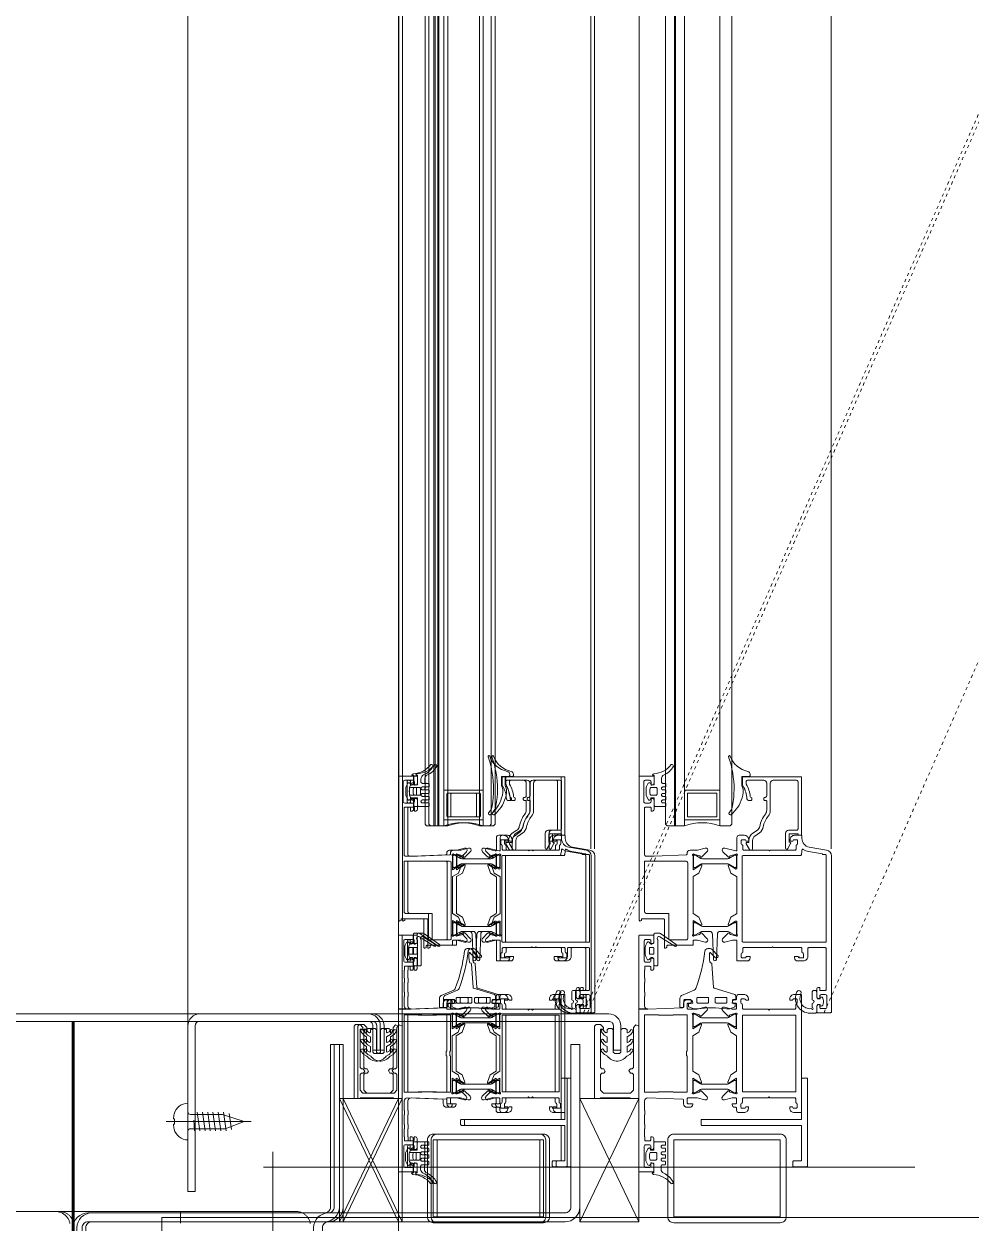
# Model space of a CAD drawing. Extents: x -1133 to 23780, y -1311 to 8245.
# Drawn here: x 1149.84 to 1181.85, y 824.81 to 865.36 of the extents above; entities that cross this region are included whole.
import ezdxf

# ---------------------------------------------------------------- set-up
doc = ezdxf.new("R2010")
doc.units = 0
doc.header["$MEASUREMENT"] = 0
doc.linetypes.add('DOT2', pattern=[0.125, 0, -0.125])
doc.layers.get('0').update_dxf_attribs({"color": 9, "lineweight": 9})
for name, color, linetype, lineweight in [('06D', 9, 'Continuous', 9), ('10', 9, 'Continuous', 9), ('11', 9, 'Continuous', 9), ('15', 9, 'Continuous', 9), ('20', 9, 'DOT2', 9), ('33', 9, 'BATTING', 9), ('40B', 9, 'Continuous', 9), ('cam s', 8, 'Continuous', 9), ('profiller', 8, 'Continuous', 9)]:
    doc.layers.add(name, color=color, linetype=linetype, lineweight=lineweight)
doc.linetypes.add('BATTING', pattern='A,0.0001,-0.1,[134,ltypeshp.shx,S=0.1,R=0,X=-0.1,Y=0],-0.2,[134,ltypeshp.shx,S=0.1,R=180,X=0.1,Y=0],-0.1', length=0.4001)

# ---------------------------------------------------------------- blocks, each defined once
blk = doc.blocks.new('dsfsfsfsf')
at = {"layer": '06D'}
for points in [[(-1654.698, -7412.497, -0.220745), (-1655.008, -7413.09, 0.651907), (-1654.952, -7413.159, 0.176952), (-1654.66, -7412.844, -0.281357), (-1654.517, -7412.756), (-1654.436, -7412.756), (-1654.422, -7412.756), (-1654.415, -7412.756), (-1654.408, -7412.758), (-1654.4, -7412.761), (-1654.393, -7412.765), (-1654.387, -7412.771), (-1654.382, -7412.777), (-1654.378, -7412.784), (-1654.375, -7412.791), (-1654.372, -7412.806), (-1654.372, -7412.882), (-1654.372, -7412.885), (-1654.372, -7412.888), (-1654.37, -7412.89), (-1654.369, -7412.893), (-1654.367, -7412.896), (-1654.364, -7412.898), (-1654.361, -7412.9), (-1654.358, -7412.901), (-1654.352, -7412.902), (-1654.272, -7412.902), (-1654.27, -7412.901), (-1654.267, -7412.901), (-1654.264, -7412.9), (-1654.261, -7412.898), (-1654.258, -7412.896), (-1654.256, -7412.893), (-1654.254, -7412.89), (-1654.253, -7412.888), (-1654.252, -7412.882), (-1654.252, -7412.806), (-1654.252, -7412.799), (-1654.25, -7412.791), (-1654.247, -7412.784), (-1654.243, -7412.777), (-1654.238, -7412.771), (-1654.231, -7412.765), (-1654.224, -7412.761), (-1654.217, -7412.758), (-1654.202, -7412.756), (-1654.195, -7412.756), (-1654.188, -7412.758), (-1654.18, -7412.761), (-1654.173, -7412.765), (-1654.167, -7412.771), (-1654.162, -7412.777), (-1654.158, -7412.784), (-1654.155, -7412.791), (-1654.152, -7412.806), (-1654.152, -7412.882), (-1654.152, -7412.885), (-1654.152, -7412.888), (-1654.15, -7412.89), (-1654.149, -7412.893), (-1654.147, -7412.896), (-1654.144, -7412.898), (-1654.141, -7412.9), (-1654.138, -7412.901), (-1654.132, -7412.902), (-1654.052, -7412.902), (-1654.05, -7412.901), (-1654.047, -7412.901), (-1654.044, -7412.9), (-1654.041, -7412.898), (-1654.038, -7412.896), (-1654.036, -7412.893), (-1654.034, -7412.89), (-1654.033, -7412.888), (-1654.032, -7412.882), (-1654.032, -7412.806), (-1654.032, -7412.799), (-1654.03, -7412.791), (-1654.027, -7412.784), (-1654.023, -7412.777), (-1654.018, -7412.771), (-1654.011, -7412.765), (-1654.004, -7412.761), (-1653.997, -7412.758), (-1653.982, -7412.756), (-1653.975, -7412.756), (-1653.968, -7412.758), (-1653.96, -7412.761), (-1653.953, -7412.765), (-1653.947, -7412.771), (-1653.942, -7412.777), (-1653.938, -7412.784), (-1653.935, -7412.791), (-1653.932, -7412.806), (-1653.932, -7412.882), (-1653.932, -7412.885), (-1653.932, -7412.888), (-1653.93, -7412.89), (-1653.929, -7412.893), (-1653.927, -7412.896), (-1653.924, -7412.898), (-1653.921, -7412.9), (-1653.918, -7412.901), (-1653.912, -7412.902), (-1653.832, -7412.902), (-1653.83, -7412.901), (-1653.827, -7412.901), (-1653.824, -7412.9), (-1653.821, -7412.898), (-1653.818, -7412.896), (-1653.816, -7412.893), (-1653.814, -7412.89), (-1653.813, -7412.888), (-1653.812, -7412.882), (-1653.812, -7412.806), (-1653.812, -7412.799), (-1653.81, -7412.791), (-1653.807, -7412.784), (-1653.803, -7412.777), (-1653.798, -7412.771), (-1653.791, -7412.765), (-1653.784, -7412.761), (-1653.777, -7412.758), (-1653.762, -7412.756), (-1653.755, -7412.756), (-1653.748, -7412.758), (-1653.74, -7412.761), (-1653.733, -7412.765), (-1653.727, -7412.771), (-1653.722, -7412.777), (-1653.718, -7412.784), (-1653.715, -7412.791), (-1653.712, -7412.806), (-1653.712, -7412.882), (-1653.712, -7412.885), (-1653.712, -7412.888), (-1653.71, -7412.89), (-1653.709, -7412.893), (-1653.707, -7412.896), (-1653.704, -7412.898), (-1653.701, -7412.9), (-1653.698, -7412.901), (-1653.692, -7412.902), (-1653.612, -7412.902), (-1653.61, -7412.902), (-1653.607, -7412.901), (-1653.604, -7412.9), (-1653.601, -7412.898), (-1653.598, -7412.896), (-1653.596, -7412.893), (-1653.594, -7412.891), (-1653.593, -7412.888), (-1653.592, -7412.882), (-1653.592, -7412.544, 0.414214), (-1653.622, -7412.514), (-1653.854, -7412.514, -0.414214), (-1653.884, -7412.484), (-1653.884, -7412.419, -0.291535), (-1653.872, -7412.401), (-1653.824, -7412.38, 0.613042), (-1653.822, -7412.318), (-1653.941, -7412.255, 0.127095), (-1654.004, -7412.239), (-1654.204, -7412.239, 0.127095), (-1654.266, -7412.255), (-1654.375, -7412.312, 0.585233), (-1654.375, -7412.382), (-1654.328, -7412.406, -0.167811), (-1654.324, -7412.419), (-1654.324, -7412.484, -0.414214), (-1654.354, -7412.514), (-1654.649, -7412.514), (-1654.649, -7412.45, 0.394677), (-1654.698, -7412.497)], [(-1641.147, -7412.486, 0.220745), (-1640.837, -7413.08, -0.651907), (-1640.893, -7413.149, -0.176952), (-1641.185, -7412.833, 0.281357), (-1641.328, -7412.745), (-1641.409, -7412.745), (-1641.423, -7412.745), (-1641.43, -7412.746), (-1641.437, -7412.747), (-1641.445, -7412.75), (-1641.452, -7412.755), (-1641.458, -7412.76), (-1641.463, -7412.766), (-1641.468, -7412.773), (-1641.471, -7412.781), (-1641.473, -7412.795), (-1641.473, -7412.871), (-1641.473, -7412.874), (-1641.474, -7412.877), (-1641.475, -7412.88), (-1641.476, -7412.883), (-1641.479, -7412.885), (-1641.481, -7412.887), (-1641.484, -7412.889), (-1641.487, -7412.89), (-1641.493, -7412.891), (-1641.573, -7412.891), (-1641.576, -7412.891), (-1641.579, -7412.89), (-1641.582, -7412.889), (-1641.584, -7412.887), (-1641.587, -7412.885), (-1641.589, -7412.883), (-1641.591, -7412.88), (-1641.592, -7412.877), (-1641.593, -7412.871), (-1641.593, -7412.795), (-1641.593, -7412.788), (-1641.595, -7412.781), (-1641.598, -7412.773), (-1641.602, -7412.766), (-1641.607, -7412.76), (-1641.614, -7412.755), (-1641.621, -7412.75), (-1641.628, -7412.747), (-1641.643, -7412.745), (-1641.65, -7412.746), (-1641.657, -7412.747), (-1641.665, -7412.75), (-1641.672, -7412.755), (-1641.678, -7412.76), (-1641.683, -7412.766), (-1641.688, -7412.773), (-1641.691, -7412.781), (-1641.693, -7412.795), (-1641.693, -7412.871), (-1641.693, -7412.874), (-1641.694, -7412.877), (-1641.695, -7412.88), (-1641.696, -7412.883), (-1641.699, -7412.885), (-1641.701, -7412.887), (-1641.704, -7412.889), (-1641.707, -7412.89), (-1641.713, -7412.891), (-1641.793, -7412.891), (-1641.796, -7412.891), (-1641.799, -7412.89), (-1641.802, -7412.889), (-1641.804, -7412.887), (-1641.807, -7412.885), (-1641.809, -7412.883), (-1641.811, -7412.88), (-1641.812, -7412.877), (-1641.813, -7412.871), (-1641.813, -7412.795), (-1641.813, -7412.788), (-1641.815, -7412.781), (-1641.818, -7412.773), (-1641.822, -7412.766), (-1641.827, -7412.76), (-1641.834, -7412.755), (-1641.841, -7412.75), (-1641.848, -7412.747), (-1641.863, -7412.745), (-1641.87, -7412.746), (-1641.877, -7412.747), (-1641.885, -7412.75), (-1641.892, -7412.755), (-1641.898, -7412.76), (-1641.903, -7412.766), (-1641.908, -7412.773), (-1641.911, -7412.781), (-1641.913, -7412.795), (-1641.913, -7412.871), (-1641.913, -7412.874), (-1641.914, -7412.877), (-1641.915, -7412.88), (-1641.916, -7412.883), (-1641.919, -7412.885), (-1641.921, -7412.887), (-1641.924, -7412.889), (-1641.927, -7412.89), (-1641.933, -7412.891), (-1642.013, -7412.891), (-1642.016, -7412.891), (-1642.019, -7412.89), (-1642.022, -7412.889), (-1642.024, -7412.887), (-1642.027, -7412.885), (-1642.029, -7412.883), (-1642.031, -7412.88), (-1642.032, -7412.877), (-1642.033, -7412.871), (-1642.033, -7412.795), (-1642.033, -7412.788), (-1642.035, -7412.781), (-1642.038, -7412.773), (-1642.042, -7412.766), (-1642.047, -7412.76), (-1642.054, -7412.755), (-1642.061, -7412.75), (-1642.068, -7412.747), (-1642.083, -7412.745), (-1642.09, -7412.746), (-1642.097, -7412.747), (-1642.105, -7412.75), (-1642.112, -7412.755), (-1642.118, -7412.76), (-1642.123, -7412.766), (-1642.128, -7412.773), (-1642.131, -7412.781), (-1642.133, -7412.795), (-1642.133, -7412.871), (-1642.133, -7412.874), (-1642.134, -7412.877), (-1642.135, -7412.88), (-1642.136, -7412.883), (-1642.139, -7412.885), (-1642.141, -7412.887), (-1642.144, -7412.889), (-1642.147, -7412.89), (-1642.153, -7412.891), (-1642.233, -7412.891), (-1642.236, -7412.891), (-1642.239, -7412.89), (-1642.242, -7412.889), (-1642.244, -7412.887), (-1642.247, -7412.885), (-1642.249, -7412.883), (-1642.251, -7412.88), (-1642.252, -7412.877), (-1642.253, -7412.871), (-1642.253, -7412.533, -0.414214), (-1642.223, -7412.503), (-1641.992, -7412.503, 0.414214), (-1641.962, -7412.473), (-1641.962, -7412.408, 0.291535), (-1641.973, -7412.39), (-1642.021, -7412.37, -0.613042), (-1642.024, -7412.307), (-1641.905, -7412.244, -0.127095), (-1641.842, -7412.228), (-1641.642, -7412.228, -0.127095), (-1641.579, -7412.244), (-1641.47, -7412.302, -0.585233), (-1641.47, -7412.371), (-1641.517, -7412.396, 0.167811), (-1641.522, -7412.408), (-1641.522, -7412.473, 0.414214), (-1641.492, -7412.503), (-1641.197, -7412.503), (-1641.197, -7412.44, -0.394677), (-1641.147, -7412.486)], [(-1646.743, -7414.953, -0.081633), (-1646.743, -7413.973), (-1646.743, -7413.893, 0.104779), (-1646.759, -7413.82), (-1646.819, -7413.684, 0.296563), (-1646.837, -7413.673), (-1646.903, -7413.673, 0.414214), (-1646.933, -7413.703), (-1646.933, -7413.738, -0.414214), (-1646.958, -7413.763), (-1647.038, -7413.763, -0.414214), (-1647.063, -7413.738), (-1647.063, -7413.548, -0.414214), (-1647.028, -7413.513), (-1646.813, -7413.513, 0.414214), (-1646.793, -7413.493), (-1646.793, -7413.403, 0.414214), (-1646.813, -7413.383), (-1647.103, -7413.383, 0.285747), (-1647.193, -7413.438), (-1647.384, -7413.867, -0.189764), (-1647.438, -7413.916, -0.061836), (-1648.695, -7414.223, 0.380587), (-1648.783, -7414.323), (-1648.783, -7414.403, 0.203536), (-1648.753, -7414.474), (-1648.565, -7414.656, 0.999219), (-1648.482, -7414.569), (-1648.633, -7414.423, -0.950364), (-1648.635, -7414.383, -0.068684), (-1648.335, -7414.393, -0.364538), (-1648.293, -7414.443, 0.394287), (-1648.275, -7414.462), (-1647.472, -7414.518, -0.309555), (-1647.45, -7414.535), (-1647.231, -7415.237, 0.328426), (-1647.183, -7415.273), (-1647.088, -7415.273, 0.414214), (-1647.063, -7415.248), (-1647.063, -7415.188, -0.414214), (-1647.038, -7415.163), (-1646.958, -7415.163, -0.414214), (-1646.933, -7415.188), (-1646.933, -7415.223, 0.414214), (-1646.903, -7415.253), (-1646.837, -7415.253, 0.296563), (-1646.819, -7415.241), (-1646.759, -7415.106, 0.104779), (-1646.743, -7415.033), (-1646.743, -7414.953)]]:
    blk.add_lwpolyline(points, format="xyb", dxfattribs=at)
for points in [[(-1654.209, -7412.372, 0.359904), (-1654.234, -7412.402), (-1654.234, -7412.578, 0.414214), (-1654.204, -7412.608), (-1654.004, -7412.608, 0.414214), (-1653.974, -7412.578), (-1653.974, -7412.402, 0.359904), (-1653.998, -7412.372, 0.094739)], [(-1648.421, -7412.503, -0.414214), (-1648.456, -7412.468), (-1648.456, -7412.388, -0.186103), (-1648.452, -7412.378), (-1648.412, -7412.336, 0.501687), (-1648.423, -7412.272), (-1648.512, -7412.227, 0.118551), (-1648.591, -7412.208), (-1648.821, -7412.208, 0.118551), (-1648.901, -7412.227), (-1648.989, -7412.272, 0.501687), (-1649, -7412.336), (-1648.96, -7412.378, -0.186103), (-1648.956, -7412.388), (-1648.956, -7412.468, -0.414214), (-1648.991, -7412.503), (-1649.271, -7412.503, 0.414214), (-1649.311, -7412.543), (-1649.311, -7412.688, 0.176484), (-1649.3, -7412.72), (-1648.927, -7413.254, 0.940455), (-1648.863, -7413.206), (-1649.181, -7412.701, -0.992608), (-1649.081, -7412.635), (-1648.241, -7412.635, 0.414214), (-1648.201, -7412.595), (-1648.201, -7412.543, 0.414214), (-1648.241, -7412.503)], [(-1648.616, -7412.498, 0.414214), (-1648.591, -7412.473), (-1648.591, -7412.373, 0.414214), (-1648.616, -7412.348), (-1648.796, -7412.348, 0.414214), (-1648.821, -7412.373), (-1648.821, -7412.473, 0.414214), (-1648.796, -7412.498)], [(-1641.657, -7412.362, -0.359904), (-1641.633, -7412.391), (-1641.633, -7412.567, -0.414214), (-1641.663, -7412.597), (-1641.863, -7412.597, -0.414214), (-1641.893, -7412.567), (-1641.893, -7412.391, -0.359904), (-1641.868, -7412.362, -0.094739)], [(-1651.837, -7414.092), (-1651.944, -7413.905, -0.131652), (-1651.948, -7413.89), (-1651.948, -7413.865, -0.414214), (-1651.918, -7413.835), (-1651.558, -7413.835, -0.414214), (-1651.528, -7413.865), (-1651.528, -7413.89, -0.131652), (-1651.532, -7413.905), (-1651.64, -7414.092, 0.131652), (-1651.653, -7414.142), (-1651.653, -7414.988, 0.131652), (-1651.64, -7415.038), (-1651.532, -7415.224, -0.131652), (-1651.528, -7415.239), (-1651.528, -7415.265, -0.414214), (-1651.558, -7415.295), (-1651.918, -7415.295, -0.414214), (-1651.948, -7415.265), (-1651.948, -7415.239, -0.131652), (-1651.944, -7415.224), (-1651.837, -7415.038, 0.131652), (-1651.823, -7414.988), (-1651.823, -7414.142, 0.131652)], [(-1649.271, -7414.647, 0.403142), (-1649.367, -7414.747), (-1649.367, -7414.988, 0.131652), (-1649.353, -7415.038), (-1649.246, -7415.224, -0.131652), (-1649.242, -7415.239), (-1649.242, -7415.265, -0.414214), (-1649.272, -7415.295), (-1649.632, -7415.295, -0.414214), (-1649.662, -7415.265), (-1649.662, -7415.239, -0.131652), (-1649.658, -7415.224), (-1649.55, -7415.038, 0.131652), (-1649.537, -7414.988), (-1649.537, -7414.142, 0.131652), (-1649.55, -7414.092), (-1649.658, -7413.905, -0.131652), (-1649.662, -7413.89), (-1649.662, -7413.865, -0.414214), (-1649.632, -7413.835), (-1649.272, -7413.835, -0.414214), (-1649.242, -7413.865), (-1649.242, -7413.89, -0.131652), (-1649.246, -7413.905), (-1649.353, -7414.092, 0.131652), (-1649.367, -7414.142), (-1649.367, -7414.383, 0.403142), (-1649.271, -7414.482), (-1648.415, -7414.515, -0.962756), (-1648.415, -7414.615)], [(-1647.133, -7414.321, 0.414214), (-1647.103, -7414.351), (-1646.973, -7414.351, 0.414214), (-1646.943, -7414.321), (-1646.943, -7413.981, 0.414214), (-1646.973, -7413.951), (-1647.103, -7413.951, 0.414214), (-1647.133, -7413.981)], [(-1646.271, -7414.978, 0.131652), (-1646.258, -7415.028), (-1646.151, -7415.215, -0.131652), (-1646.146, -7415.23), (-1646.146, -7415.255, -0.414214), (-1646.176, -7415.285), (-1646.536, -7415.285, -0.414214), (-1646.566, -7415.255), (-1646.566, -7415.23, -0.131652), (-1646.562, -7415.215), (-1646.455, -7415.028, 0.131652), (-1646.441, -7414.978), (-1646.441, -7414.132, 0.131652), (-1646.455, -7414.082), (-1646.562, -7413.895, -0.131652), (-1646.566, -7413.88), (-1646.566, -7413.855, -0.414214), (-1646.536, -7413.825), (-1646.176, -7413.825, -0.414214), (-1646.146, -7413.855), (-1646.146, -7413.88, -0.131652), (-1646.151, -7413.895), (-1646.258, -7414.082, 0.131652), (-1646.271, -7414.132)], [(-1644.201, -7414.978, -0.131652), (-1644.214, -7415.028), (-1644.322, -7415.215, 0.131652), (-1644.326, -7415.23), (-1644.326, -7415.255, 0.414214), (-1644.296, -7415.285), (-1643.936, -7415.285, 0.414214), (-1643.906, -7415.255), (-1643.906, -7415.23, 0.131652), (-1643.91, -7415.215), (-1644.017, -7415.028, -0.131652), (-1644.031, -7414.978), (-1644.031, -7414.132, -0.131652), (-1644.017, -7414.082), (-1643.91, -7413.895, 0.131652), (-1643.906, -7413.88), (-1643.906, -7413.855, 0.414214), (-1643.936, -7413.825), (-1644.296, -7413.825, 0.414214), (-1644.326, -7413.855), (-1644.326, -7413.88, 0.131652), (-1644.322, -7413.895), (-1644.214, -7414.082, -0.131652), (-1644.201, -7414.132)], [(-1647.133, -7414.941, 0.414214), (-1647.103, -7414.971), (-1646.973, -7414.971, 0.414214), (-1646.943, -7414.941), (-1646.943, -7414.601, 0.414214), (-1646.973, -7414.571), (-1647.103, -7414.571, 0.414214), (-1647.133, -7414.601)], [(-1654.611, -7415.505), (-1654.611, -7415.725, -0.414214), (-1654.641, -7415.755), (-1654.679, -7415.755, -0.356389), (-1654.777, -7415.675, 0.262181), (-1655.291, -7415.082, -0.316752), (-1655.311, -7415.054, -0.499585), (-1655.272, -7415.025, 0.048291), (-1654.717, -7415.166, 0.086497), (-1653.618, -7415.163, 0.16681), (-1653.39, -7415.052, -0.169383), (-1653.37, -7415.038), (-1653.357, -7415.035, -0.513067), (-1653.31, -7415.101, -0.159858), (-1653.885, -7415.481, -0.178819), (-1654.251, -7415.499), (-1654.271, -7415.488, 0.13005), (-1654.32, -7415.475), (-1654.581, -7415.475, 0.414214)], [(-1646.837, -7418.126), (-1646.897, -7418.126), (-1646.897, -7418.046, -0.236068), (-1646.817, -7418.006), (-1646.652, -7418.006, 0.414214), (-1646.602, -7417.956), (-1646.602, -7417.785, 0.557109), (-1647.325, -7417.337, 0.284432), (-1647.367, -7417.404, 0.557109), (-1647.258, -7417.471, -0.59685), (-1646.755, -7417.826, -2.161979), (-1646.789, -7417.856), (-1646.932, -7417.856, -1), (-1647.052, -7417.856), (-1647.317, -7417.856, 0.414214), (-1647.367, -7417.906), (-1647.367, -7417.956, 0.414214), (-1647.317, -7418.006), (-1647.167, -7418.006, -0.236068), (-1647.087, -7418.046), (-1647.087, -7418.126), (-1647.147, -7418.126), (-1647.147, -7418.16, 0.323522), (-1647.112, -7418.207), (-1647.019, -7418.238, 0.019238), (-1647.012, -7418.24), (-1646.972, -7418.24, 0.019238), (-1646.964, -7418.238), (-1646.871, -7418.207, 0.323522), (-1646.837, -7418.16)]]:
    blk.add_lwpolyline(points, format="xyb", close=True, dxfattribs=at)
blk.add_arc((-1651.191, -7414.134), 1.85, 161.0754, 198.9246, dxfattribs=at)
at = {"layer": '10'}
for p, q in [((-1654.141, -7413.534), (-1654.141, -7414.734)), ((-1653.141, -7413.534), (-1653.141, -7414.734))]:
    blk.add_line(p, q, dxfattribs=at)
at = {"layer": '10', "ltscale": 0.5}
for points in [[(-1651.997, -7413.628, 0.459137), (-1651.961, -7413.6), (-1651.907, -7412.506), (-1651.907, -7412.236, 0.414214), (-1651.957, -7412.186), (-1653.537, -7412.186, 0.414214), (-1653.567, -7412.216), (-1653.567, -7412.376, 0.414214), (-1653.537, -7412.406), (-1653.437, -7412.406), (-1653.437, -7412.456, -0.414214), (-1653.487, -7412.506), (-1653.797, -7412.506, -0.414214), (-1653.867, -7412.436), (-1653.867, -7412.416, -0.414214), (-1653.857, -7412.406), (-1653.757, -7412.406, 0.414214), (-1653.707, -7412.356), (-1653.707, -7412.206, 0.414214), (-1653.757, -7412.156), (-1654.427, -7412.156, 0.414214), (-1654.477, -7412.206), (-1654.477, -7412.356, 0.414214), (-1654.427, -7412.406), (-1654.327, -7412.406, -0.414214), (-1654.317, -7412.416), (-1654.317, -7412.436, -0.414214), (-1654.387, -7412.506), (-1654.607, -7412.506, -0.414214), (-1654.617, -7412.496), (-1654.617, -7412.016, -0.414214), (-1654.607, -7412.006), (-1649.742, -7412.006, -0.535184), (-1649.719, -7412.041), (-1649.737, -7412.084), (-1649.767, -7412.084, 0.414214), (-1649.797, -7412.114), (-1649.797, -7412.826, 0.414214), (-1649.767, -7412.856), (-1648.822, -7412.856, -0.535184), (-1648.799, -7412.891), (-1648.809, -7412.916, -0.302776), (-1648.837, -7412.934), (-1648.867, -7412.934, 0.414214), (-1648.897, -7412.964), (-1648.897, -7413.796, -0.414214), (-1648.927, -7413.826), (-1649.045, -7413.826, 0.414214), (-1649.075, -7413.856), (-1649.075, -7413.972), (-1649.006, -7414.233, -0.700084), (-1649.113, -7414.308), (-1649.131, -7414.295), (-1649.302, -7414.123, -0.607471), (-1649.287, -7414.062, 0.283637), (-1649.264, -7414.041), (-1649.215, -7413.857, 1.229391), (-1649.265, -7413.826), (-1649.739, -7413.826), (-1649.577, -7414.093, -0.859449), (-1649.607, -7414.118), (-1649.852, -7414.026), (-1649.974, -7413.826), (-1651.218, -7413.826), (-1651.34, -7414.026), (-1651.585, -7414.118, -0.859449), (-1651.615, -7414.093), (-1651.453, -7413.826), (-1651.927, -7413.826, 1.229391), (-1651.977, -7413.857), (-1651.928, -7414.041, 0.283637), (-1651.906, -7414.062, -0.607471), (-1651.89, -7414.123), (-1652.061, -7414.295), (-1652.079, -7414.308, -0.700084), (-1652.187, -7414.233), (-1652.117, -7413.972), (-1652.117, -7413.726, -0.474196), (-1651.997, -7413.628)], [(-1643.316, -7415.296, -0.414222), (-1643.236, -7415.376), (-1643.236, -7415.546, -0.414214), (-1643.386, -7415.696), (-1643.426, -7415.696, -0.414214), (-1643.436, -7415.686), (-1643.436, -7415.626, -0.366034), (-1643.411, -7415.596, 0.365977), (-1643.386, -7415.566), (-1643.386, -7415.476, 0.414214), (-1643.416, -7415.446), (-1643.526, -7415.446, 0.365977), (-1643.556, -7415.471, -0.365977), (-1643.585, -7415.496), (-1643.706, -7415.496, 0.414214), (-1643.736, -7415.526), (-1643.736, -7416.366), (-1643.766, -7416.396), (-1643.736, -7416.426), (-1643.736, -7417.266, 0.414214), (-1643.706, -7417.296), (-1643.585, -7417.296, -0.365977), (-1643.556, -7417.321, 0.365977), (-1643.526, -7417.346), (-1643.416, -7417.346, 0.414214), (-1643.386, -7417.316), (-1643.386, -7417.226, 0.365977), (-1643.411, -7417.197, -0.366034), (-1643.436, -7417.167), (-1643.436, -7417.106, -0.414214), (-1643.426, -7417.096), (-1643.386, -7417.096, -0.414214), (-1643.236, -7417.246), (-1643.236, -7417.486, -0.414214), (-1643.246, -7417.496), (-1647.226, -7417.496, -0.414214), (-1647.236, -7417.486), (-1647.236, -7417.246, -0.414214), (-1647.086, -7417.096), (-1647.046, -7417.096, -0.414214), (-1647.036, -7417.106), (-1647.036, -7417.167, -0.366034), (-1647.061, -7417.197, 0.365977), (-1647.086, -7417.226), (-1647.086, -7417.316, 0.414214), (-1647.056, -7417.346), (-1646.946, -7417.346, 0.365977), (-1646.916, -7417.321, -0.365977), (-1646.887, -7417.296), (-1646.766, -7417.296, 0.414214), (-1646.736, -7417.266), (-1646.736, -7416.426), (-1646.706, -7416.396), (-1646.736, -7416.366), (-1646.736, -7415.526, 0.414214), (-1646.766, -7415.496), (-1646.887, -7415.496, -0.365977), (-1646.916, -7415.471, 0.365977), (-1646.946, -7415.446), (-1647.056, -7415.446, 0.414214), (-1647.086, -7415.476), (-1647.086, -7415.566, 0.365977), (-1647.061, -7415.596, -0.366034), (-1647.036, -7415.626), (-1647.036, -7415.686, -0.414214), (-1647.046, -7415.696), (-1647.086, -7415.696, -0.414214), (-1647.236, -7415.546), (-1647.236, -7415.376, -0.414214), (-1647.156, -7415.296), (-1647.086, -7415.296, 0.414214), (-1647.056, -7415.266), (-1647.056, -7415.246, -0.414214), (-1646.956, -7415.146), (-1646.946, -7415.146, -0.414214), (-1646.936, -7415.156), (-1646.936, -7415.266, 0.414214), (-1646.906, -7415.296), (-1646.766, -7415.296, 0.414214), (-1646.736, -7415.266), (-1646.736, -7415.151), (-1646.806, -7414.89, -0.700084), (-1646.698, -7414.815), (-1646.68, -7414.827), (-1646.509, -7415, -0.607471), (-1646.525, -7415.06, 0.283637), (-1646.547, -7415.082), (-1646.597, -7415.266, 1.229391), (-1646.546, -7415.296), (-1646.072, -7415.296), (-1646.234, -7415.032, -0.713664), (-1646.209, -7415.003), (-1645.96, -7415.097), (-1645.838, -7415.296), (-1644.634, -7415.296), (-1644.512, -7415.097), (-1644.263, -7415.003, -0.713664), (-1644.238, -7415.032), (-1644.4, -7415.296), (-1643.926, -7415.296, 1.229391), (-1643.875, -7415.266), (-1643.925, -7415.082, 0.283637), (-1643.947, -7415.06, -0.607471), (-1643.963, -7415), (-1643.792, -7414.827), (-1643.774, -7414.815, -0.700084), (-1643.666, -7414.89), (-1643.736, -7415.151), (-1643.736, -7415.266, 0.414214), (-1643.706, -7415.296), (-1643.566, -7415.296, 0.414214), (-1643.536, -7415.266), (-1643.536, -7415.156, -0.414214), (-1643.526, -7415.146), (-1643.516, -7415.146, -0.414214), (-1643.416, -7415.246), (-1643.416, -7415.266, 0.414214), (-1643.386, -7415.296), (-1643.316, -7415.296)]]:
    blk.add_lwpolyline(points, format="xyb", dxfattribs=at)
for points in [[(-1649.967, -7413.006), (-1649.127, -7413.006, -0.414214), (-1649.077, -7413.056), (-1649.077, -7413.596, -0.414214), (-1649.127, -7413.646), (-1651.687, -7413.646, -0.414214), (-1651.737, -7413.596), (-1651.737, -7412.186), (-1650.027, -7412.186, -0.414214), (-1649.977, -7412.236), (-1649.977, -7412.996, 0.414214)], [(-1648.056, -7412.196), (-1648.056, -7412.186), (-1647.789, -7412.186), (-1647.789, -7412.196), (-1647.639, -7412.196), (-1647.639, -7412.186), (-1647.309, -7412.186), (-1647.309, -7412.196), (-1647.159, -7412.196), (-1647.159, -7412.186), (-1646.84, -7412.186, -0.425337), (-1646.74, -7412.29), (-1646.785, -7413.478, -0.403083), (-1646.815, -7413.506), (-1646.936, -7413.506, 0.414214), (-1647.056, -7413.626), (-1647.056, -7413.716, 0.414214), (-1646.956, -7413.816), (-1646.946, -7413.816, 0.414214), (-1646.936, -7413.806), (-1646.936, -7413.656, -0.414214), (-1646.906, -7413.626), (-1646.766, -7413.626, -0.414214), (-1646.736, -7413.656), (-1646.736, -7413.962), (-1646.806, -7414.223, 0.700084), (-1646.698, -7414.298), (-1646.68, -7414.285), (-1646.509, -7414.113, 0.607471), (-1646.525, -7414.052, -0.283637), (-1646.547, -7414.031), (-1646.597, -7413.847, -1.229391), (-1646.546, -7413.816), (-1646.072, -7413.816), (-1646.235, -7414.083, 0.859449), (-1646.204, -7414.108), (-1645.96, -7414.016), (-1645.838, -7413.816), (-1644.634, -7413.816), (-1644.512, -7414.016), (-1644.268, -7414.108, 0.859449), (-1644.237, -7414.083), (-1644.4, -7413.816), (-1643.926, -7413.816, -1.229391), (-1643.875, -7413.847), (-1643.925, -7414.031, -0.283637), (-1643.947, -7414.052, 0.607471), (-1643.963, -7414.113), (-1643.792, -7414.285), (-1643.774, -7414.298, 0.700084), (-1643.666, -7414.223), (-1643.736, -7413.962), (-1643.736, -7413.656, -0.414214), (-1643.706, -7413.626), (-1643.566, -7413.626, -0.414214), (-1643.536, -7413.656), (-1643.536, -7413.806, 0.414214), (-1643.526, -7413.816), (-1643.516, -7413.816, 0.414214), (-1643.416, -7413.716), (-1643.416, -7413.626, 0.414214), (-1643.536, -7413.506), (-1643.657, -7413.506, -0.403083), (-1643.687, -7413.478), (-1643.732, -7412.29, -0.425337), (-1643.632, -7412.186), (-1643.313, -7412.186), (-1643.313, -7412.196), (-1643.163, -7412.196), (-1643.163, -7412.186), (-1642.833, -7412.186), (-1642.833, -7412.196), (-1642.683, -7412.196), (-1642.683, -7412.186), (-1642.416, -7412.186), (-1642.416, -7412.196), (-1642.286, -7412.196), (-1642.286, -7412.366, -0.414214), (-1642.316, -7412.396), (-1642.416, -7412.396), (-1642.416, -7412.446, 0.414214), (-1642.366, -7412.496), (-1642.056, -7412.496, 0.414214), (-1641.986, -7412.426), (-1641.986, -7412.406, 0.414214), (-1641.996, -7412.396), (-1642.096, -7412.396, -0.414214), (-1642.146, -7412.346), (-1642.146, -7412.226, -0.414214), (-1642.096, -7412.176), (-1641.426, -7412.176, -0.414214), (-1641.376, -7412.226), (-1641.376, -7412.346, -0.414214), (-1641.426, -7412.396), (-1641.526, -7412.396, 0.414214), (-1641.536, -7412.406), (-1641.536, -7412.426, 0.414214), (-1641.466, -7412.496), (-1641.246, -7412.496, 0.414214), (-1641.236, -7412.486), (-1641.236, -7412.006, 0.414214), (-1641.246, -7411.996), (-1649.226, -7411.996, 0.414214), (-1649.236, -7412.006), (-1649.236, -7412.486, 0.414214), (-1649.226, -7412.496), (-1649.006, -7412.496, 0.414214), (-1648.936, -7412.426), (-1648.936, -7412.406, 0.414214), (-1648.946, -7412.396), (-1649.046, -7412.396, -0.414214), (-1649.096, -7412.346), (-1649.096, -7412.226, -0.414214), (-1649.046, -7412.176), (-1648.376, -7412.176, -0.414214), (-1648.326, -7412.226), (-1648.326, -7412.346, -0.414214), (-1648.376, -7412.396), (-1648.476, -7412.396, 0.414214), (-1648.486, -7412.406), (-1648.486, -7412.426, 0.414214), (-1648.416, -7412.496), (-1648.106, -7412.496, 0.414214), (-1648.056, -7412.446), (-1648.056, -7412.396), (-1648.156, -7412.396, -0.414214), (-1648.186, -7412.366), (-1648.186, -7412.196)], [(-1644.407, -7417.666), (-1644.407, -7417.526, -0.414214), (-1644.377, -7417.496), (-1643.007, -7417.496), (-1643.007, -7414.126, -0.414214), (-1642.977, -7414.096), (-1642.837, -7414.096, -0.414214), (-1642.807, -7414.126), (-1642.807, -7417.496), (-1641.607, -7417.496), (-1641.607, -7417.226, -0.414214), (-1641.577, -7417.196), (-1641.437, -7417.196, -0.414214), (-1641.407, -7417.226), (-1641.407, -7417.666, -0.414214), (-1641.437, -7417.696), (-1644.377, -7417.696, -0.414214)], [(-1652.268, -7415.506, -0.365977), (-1652.297, -7415.481, 0.365977), (-1652.327, -7415.456), (-1652.437, -7415.456, 0.414214), (-1652.467, -7415.486), (-1652.467, -7415.576, 0.365977), (-1652.442, -7415.606, -0.366034), (-1652.417, -7415.636), (-1652.417, -7415.696, -0.414214), (-1652.427, -7415.706), (-1652.467, -7415.706, -0.414214), (-1652.617, -7415.556), (-1652.617, -7415.386, -0.414214), (-1652.537, -7415.306), (-1652.117, -7415.306, 0.493043), (-1652.088, -7415.269), (-1652.187, -7414.9, -0.700084), (-1652.079, -7414.825), (-1652.061, -7414.837), (-1651.89, -7415.01, -0.607471), (-1651.906, -7415.07, 0.283637), (-1651.928, -7415.092), (-1651.977, -7415.276, 1.229391), (-1651.927, -7415.306), (-1651.506, -7415.306, 0.585524), (-1651.481, -7415.261), (-1651.614, -7415.042, -0.713664), (-1651.59, -7415.013), (-1651.34, -7415.107), (-1651.227, -7415.292, 0.261412), (-1651.202, -7415.306), (-1649.99, -7415.306, 0.261412), (-1649.965, -7415.292), (-1649.852, -7415.107), (-1649.602, -7415.013, -0.713664), (-1649.578, -7415.042), (-1649.711, -7415.261, 0.585524), (-1649.686, -7415.306), (-1649.265, -7415.306, 1.229391), (-1649.215, -7415.276), (-1649.264, -7415.092, 0.283637), (-1649.287, -7415.07, -0.607471), (-1649.302, -7415.01), (-1649.131, -7414.837), (-1649.113, -7414.825, -0.700084), (-1649.006, -7414.9), (-1649.075, -7415.161), (-1649.075, -7415.276, 0.414214), (-1649.045, -7415.306), (-1648.397, -7415.306, -0.414214), (-1648.367, -7415.336), (-1648.367, -7415.656, -0.414222), (-1648.467, -7415.756), (-1648.507, -7415.756, -0.414214), (-1648.517, -7415.746), (-1648.517, -7415.636, -0.366034), (-1648.492, -7415.606, 0.365977), (-1648.467, -7415.576), (-1648.467, -7415.486, 0.414214), (-1648.497, -7415.456), (-1648.607, -7415.456, 0.365977), (-1648.636, -7415.481, -0.365977), (-1648.666, -7415.506), (-1648.787, -7415.506, 0.414214), (-1648.817, -7415.536), (-1648.817, -7416.476), (-1648.847, -7416.506), (-1648.817, -7416.536), (-1648.817, -7417.476, 0.414214), (-1648.787, -7417.506), (-1648.666, -7417.506, -0.365977), (-1648.636, -7417.531, 0.365977), (-1648.607, -7417.556), (-1648.497, -7417.556, 0.414214), (-1648.467, -7417.526), (-1648.467, -7417.436, 0.365977), (-1648.492, -7417.407, -0.366034), (-1648.517, -7417.377), (-1648.517, -7417.266, -0.414214), (-1648.507, -7417.256), (-1648.467, -7417.256, -0.414214), (-1648.367, -7417.356), (-1648.367, -7417.556, -0.414214), (-1648.517, -7417.706), (-1648.787, -7417.706, 0.414214), (-1648.817, -7417.736), (-1648.817, -7418.296, 0.414214), (-1648.787, -7418.326), (-1647.397, -7418.326, 0.414214), (-1647.367, -7418.296), (-1647.367, -7418.136, 0.414214), (-1647.397, -7418.106), (-1647.467, -7418.106), (-1647.467, -7418.056, -0.414214), (-1647.417, -7418.006), (-1647.162, -7418.006, -0.414214), (-1647.092, -7418.076), (-1647.092, -7418.096, -0.414214), (-1647.102, -7418.106), (-1647.177, -7418.106, 0.414214), (-1647.227, -7418.156), (-1647.227, -7418.296, 0.414214), (-1647.177, -7418.346), (-1646.807, -7418.346, 0.414214), (-1646.757, -7418.296), (-1646.757, -7418.156, 0.414214), (-1646.807, -7418.106), (-1646.882, -7418.106, -0.414214), (-1646.892, -7418.096), (-1646.892, -7418.076, -0.414214), (-1646.822, -7418.006), (-1646.647, -7418.006, -0.414214), (-1646.617, -7418.036), (-1646.617, -7418.476, -0.414214), (-1646.647, -7418.506), (-1651.917, -7418.506, -0.363975), (-1652.114, -7418.341), (-1652.217, -7417.754, 0.36397), (-1652.513, -7417.506), (-1652.587, -7417.506, -0.414214), (-1652.617, -7417.476), (-1652.617, -7417.256, -0.414214), (-1652.467, -7417.106), (-1652.427, -7417.106, -0.414214), (-1652.417, -7417.116), (-1652.417, -7417.177, -0.366034), (-1652.442, -7417.207, 0.365977), (-1652.467, -7417.236), (-1652.467, -7417.326, 0.414214), (-1652.437, -7417.356), (-1652.327, -7417.356, 0.365977), (-1652.297, -7417.331, -0.365977), (-1652.268, -7417.306), (-1652.147, -7417.306, 0.414214), (-1652.117, -7417.276), (-1652.117, -7416.436), (-1652.087, -7416.406), (-1652.117, -7416.376), (-1652.117, -7415.536, 0.414214), (-1652.147, -7415.506)], [(-1653.798, -7416.286), (-1653.798, -7416.246, 0.414214), (-1653.828, -7416.216), (-1653.868, -7416.216, 0.414214), (-1653.898, -7416.246), (-1653.898, -7416.266, -0.414214), (-1653.948, -7416.316), (-1654.378, -7416.316, -0.414214), (-1654.478, -7416.216), (-1654.478, -7415.666, -0.414214), (-1654.428, -7415.616), (-1654.376, -7415.616, -0.127567), (-1654.342, -7415.625, 0.09888), (-1653.924, -7415.759, -0.367727), (-1653.898, -7415.788, 0.399482), (-1653.868, -7415.816), (-1653.828, -7415.816, 0.414214), (-1653.798, -7415.786), (-1653.798, -7415.695, 0.400329), (-1653.845, -7415.645, -0.114933), (-1654.282, -7415.521, 0.127017), (-1654.379, -7415.496), (-1654.568, -7415.496, 0.414214), (-1654.598, -7415.526), (-1654.598, -7417.466, 0.414214), (-1654.568, -7417.496), (-1652.648, -7417.496, 0.414214), (-1652.618, -7417.466), (-1652.618, -7417.406, 0.414214), (-1652.648, -7417.376), (-1652.668, -7417.376), (-1652.668, -7417.076), (-1652.398, -7417.076), (-1652.377, -7417.111, 0.414214), (-1652.336, -7417.122), (-1652.166, -7417.024, 0.767327), (-1652.184, -7416.956), (-1652.688, -7416.956, 0.414214), (-1652.788, -7417.056), (-1652.788, -7417.326, -0.414214), (-1652.838, -7417.376), (-1654.428, -7417.376, -0.414214), (-1654.478, -7417.326), (-1654.478, -7416.536, -0.414214), (-1654.378, -7416.436), (-1653.464, -7416.436, 0.172094), (-1653.262, -7416.364, -0.126051), (-1652.902, -7416.199, 0.197455), (-1652.697, -7416.067), (-1652.589, -7415.913, -0.244698), (-1652.441, -7415.836), (-1652.162, -7415.836, 0.767327), (-1652.135, -7415.735), (-1652.333, -7415.62, 0.57735), (-1652.378, -7415.646), (-1652.378, -7415.716), (-1652.441, -7415.716, 0.244698), (-1652.687, -7415.844), (-1652.79, -7415.999, -0.197455), (-1652.918, -7416.081, 0.126051), (-1653.333, -7416.271, -0.178336), (-1653.464, -7416.316), (-1653.768, -7416.316, -0.414214)], [(-1651.916, -7418.326, -0.207097), (-1651.967, -7418.304), (-1651.967, -7418.206), (-1651.985, -7418.206), (-1652.069, -7417.728, 0.106114), (-1652.141, -7417.553, -0.602221), (-1652.116, -7417.506), (-1652.067, -7417.506, 0.162278), (-1652.007, -7417.486), (-1651.967, -7417.486, 0.414214), (-1651.937, -7417.456), (-1651.937, -7415.536, -0.414214), (-1651.887, -7415.486), (-1649.047, -7415.486, -0.414214), (-1648.997, -7415.536), (-1648.997, -7418.326)]]:
    blk.add_lwpolyline(points, format="xyb", close=True, dxfattribs=at)
for points in [[(-1646.546, -7413.626), (-1646.546, -7413.156), (-1646.536, -7413.156), (-1646.536, -7412.656), (-1646.546, -7412.656), (-1646.546, -7412.186), (-1643.926, -7412.186), (-1643.926, -7412.656), (-1643.936, -7412.656), (-1643.936, -7413.156), (-1643.926, -7413.156), (-1643.926, -7413.626), (-1645.161, -7413.626), (-1645.161, -7413.606), (-1645.311, -7413.606), (-1645.311, -7413.626)], [(-1646.536, -7415.496), (-1646.536, -7417.296), (-1643.936, -7417.296), (-1643.936, -7415.496)]]:
    blk.add_lwpolyline(points, close=True, dxfattribs=at)
at = {"layer": '10'}
for points in [[(-1639.512, -7416.772, -0.414214), (-1639.712, -7416.972), (-1642.312, -7416.972, -0.414214), (-1642.512, -7416.772), (-1642.512, -7413.172, -0.414214), (-1642.312, -7412.972), (-1639.712, -7412.972, -0.414214), (-1639.512, -7413.172)], [(-1653.241, -7413.664, 0.414214), (-1653.271, -7413.634), (-1654.011, -7413.634, 0.414214), (-1654.041, -7413.664), (-1654.041, -7414.604, 0.414214), (-1654.011, -7414.634), (-1653.271, -7414.634, 0.414214), (-1653.241, -7414.604)]]:
    blk.add_lwpolyline(points, format="xyb", close=True, dxfattribs=at)
blk.add_lwpolyline([(-1639.712, -7416.772), (-1639.712, -7413.172), (-1642.312, -7413.172), (-1642.312, -7416.772)], close=True, dxfattribs=at)
at = {"layer": '15'}
for p, q in [((-1655.716, -7412.896), (-1652.991, -7412.896)), ((-1655.716, -7413.196), (-1652.941, -7413.196)), ((-1652.941, -7412.946), (-1652.991, -7412.896)), ((-1652.941, -7412.946), (-1652.941, -7413.534)), ((-1655.716, -7413.234), (-1652.941, -7413.234)), ((-1655.716, -7413.534), (-1652.941, -7413.534)), ((-1655.716, -7414.734), (-1652.941, -7414.734)), ((-1652.941, -7414.734), (-1652.941, -7415.084)), ((-1655.716, -7415.134), (-1652.991, -7415.134)), ((-1655.716, -7415.134), (-1653.447, -7415.134)), ((-1652.941, -7415.084), (-1652.991, -7415.134))]:
    blk.add_line(p, q, dxfattribs=at)
at = {"layer": 'profiller', "lineweight": 25, "ltscale": 0.5}
blk.add_line((-1646.74, -7412.291), (-1646.74, -7411.995), dxfattribs=at)
blk.add_arc((-1648.497, -7417.426), 0.03, 0, 80.4059, dxfattribs=at)
blk = doc.blocks.new('audi-pencerekenar-kosebent')
for p, q in [((0.565, 15.979), (0.565, 13.111)), ((0.478, 15.737), (0.478, 15.703)), ((0.653, 15.703), (0.478, 15.703)), ((0.653, 15.737), (0.653, 15.703)), ((-1.795, 15.249), (-1.795, 14.999)), ((3.805, 15.249), (-1.795, 15.249)), ((-0.055, 15.25), (1.185, 15.25)), ((0.608, 15.052), (0.25, 15.03)), ((0.325, 15.16), (0.325, 15.074)), ((0.325, 15.074), (0.325, 14.894)), ((0.805, 15.16), (0.805, 14.984)), ((3.805, 14.999), (-1.795, 14.999)), ((0.88, 14.94), (0.25, 14.85)), ((0.88, 14.76), (0.25, 14.67)), ((0.325, 14.894), (0.325, 14.714)), ((0.325, 14.714), (0.325, 14.534)), ((0.805, 14.984), (0.805, 14.804)), ((0.805, 14.804), (0.805, 14.624)), ((0.805, 14.624), (0.805, 14.444)), ((3.955, 1.015), (3.955, 14.849)), ((4.205, 1.015), (4.205, 14.849)), ((0.88, 14.58), (0.25, 14.49)), ((0.88, 14.4), (0.25, 14.31)), ((0.88, 14.22), (0.25, 14.13)), ((0.325, 14.534), (0.325, 14.354)), ((0.325, 14.354), (0.325, 14.174)), ((0.805, 14.444), (0.805, 14.264)), ((0.805, 14.264), (0.805, 14.084)), ((0.88, 14.04), (0.25, 13.95)), ((0.837, 13.854), (0.294, 13.777)), ((0.325, 14.174), (0.325, 13.994)), ((0.325, 13.994), (0.565, 13.35)), ((0.805, 14.084), (0.565, 13.35)), ((-2.825, 0), (-2.825, 1.999)), ((1.345, 1.999), (1.345, 0)), ((1.345, 1.3), (1.345, 1.5)), ((1.345, 1.5), (3.795, 1.5)), ((1.365, 1.3), (1.345, 1.3)), ((1.365, 0.3), (1.365, 1.3)), ((1.625, 1.3), (1.525, 1.2)), ((2.155, 1.3), (1.625, 1.3)), ((2.205, 1.25), (2.155, 1.3)), ((2.205, 1.19), (2.205, 1.25)), ((2.395, 1.3), (2.345, 1.25)), ((2.345, 1.25), (2.345, 1.19)), ((3.695, 1.3), (2.395, 1.3)), ((2.952, 1.274), (2.831, 1.17)), ((2.969, 1.278), (2.952, 1.274)), ((3.002, 1.269), (2.969, 1.278)), ((3.022, 1.228), (3.002, 1.269)), ((3.009, 1.204), (3.022, 1.228)), ((3.281, 1.276), (3.16, 1.172)), ((3.298, 1.28), (3.281, 1.276)), ((3.331, 1.271), (3.298, 1.28)), ((3.351, 1.23), (3.331, 1.271)), ((3.338, 1.205), (3.351, 1.23)), ((3.611, 1.276), (3.49, 1.172)), ((3.628, 1.28), (3.611, 1.276)), ((3.661, 1.271), (3.628, 1.28)), ((3.681, 1.23), (3.661, 1.271)), ((3.668, 1.205), (3.681, 1.23)), ((3.695, 1.2), (3.695, 1.3)), ((3.845, 1.3), (3.745, 1.2)), ((3.795, 1.5), (3.845, 1.45)), ((3.845, 1.45), (3.845, 1.3)), ((1.525, 1.2), (1.525, 0.28)), ((2.255, 1.14), (2.205, 1.19)), ((2.345, 1.19), (2.255, 1.14)), ((2.62, 0.816), (2.613, 0.765)), ((2.633, 0.866), (2.62, 0.816)), ((2.652, 0.913), (2.633, 0.866)), ((2.677, 0.958), (2.652, 0.913)), ((2.708, 0.999), (2.677, 0.958)), ((2.743, 1.036), (2.708, 0.999)), ((2.783, 1.068), (2.743, 1.036)), ((2.831, 1.17), (2.783, 1.068)), ((2.867, 0.82), (2.917, 0.87)), ((2.867, 0.66), (2.867, 0.82)), ((2.909, 1.103), (2.946, 1.162)), ((2.909, 1.093), (2.909, 1.103)), ((2.933, 1.08), (2.909, 1.093)), ((2.917, 0.87), (3.667, 0.87)), ((3.103, 1.08), (2.933, 1.08)), ((2.946, 1.162), (3.009, 1.204)), ((2.985, 0.865), (3.805, 0.865)), ((2.985, 0.615), (2.985, 0.865)), ((3.16, 1.172), (3.103, 1.08)), ((3.238, 1.105), (3.275, 1.164)), ((3.248, 1.084), (3.238, 1.105)), ((3.263, 1.08), (3.248, 1.084)), ((3.433, 1.08), (3.263, 1.08)), ((3.275, 1.164), (3.338, 1.205)), ((3.49, 1.172), (3.433, 1.08)), ((3.568, 1.105), (3.605, 1.164)), ((3.574, 1.084), (3.568, 1.105)), ((3.584, 1.08), (3.574, 1.084)), ((3.667, 1.08), (3.584, 1.08)), ((3.605, 1.164), (3.668, 1.205)), ((3.717, 1.03), (3.667, 1.08)), ((3.667, 0.87), (3.717, 0.92)), ((3.745, 1.2), (3.695, 1.2)), ((3.717, 0.92), (3.717, 1.03)), ((2.613, 0.765), (2.613, 0.714)), ((2.613, 0.714), (2.62, 0.663)), ((2.62, 0.663), (2.633, 0.614)), ((2.633, 0.614), (2.652, 0.566)), ((2.652, 0.566), (2.677, 0.522)), ((2.677, 0.522), (2.708, 0.48)), ((2.708, 0.48), (2.743, 0.444)), ((2.743, 0.444), (2.783, 0.412)), ((2.783, 0.412), (2.831, 0.31)), ((2.917, 0.61), (2.867, 0.66)), ((3.667, 0.61), (2.917, 0.61)), ((2.985, 0.615), (3.805, 0.615)), ((3.717, 0.56), (3.667, 0.61)), ((3.667, 0.4), (3.717, 0.45)), ((3.717, 0.45), (3.717, 0.56)), ((1.345, 0), (1.345, 0.3)), ((1.345, 0.3), (1.365, 0.3)), ((1.365, 0), (1.345, 0)), ((1.625, 0), (1.365, 0)), ((1.525, 0.28), (1.625, 0.18)), ((1.625, 0.18), (2.155, 0.18)), ((1.95, 0), (1.625, 0)), ((3.795, 0), (1.95, 0)), ((2.155, 0.18), (2.205, 0.23)), ((2.205, 0.29), (2.295, 0.34)), ((2.205, 0.23), (2.205, 0.29)), ((2.295, 0.34), (2.345, 0.29)), ((2.345, 0.29), (2.345, 0.23)), ((2.345, 0.23), (2.395, 0.18)), ((2.395, 0.18), (3.745, 0.18)), ((2.831, 0.31), (2.969, 0.201)), ((2.909, 0.387), (2.918, 0.396)), ((2.946, 0.318), (2.909, 0.387)), ((2.918, 0.396), (2.933, 0.4)), ((2.933, 0.4), (3.103, 0.4)), ((3.009, 0.276), (2.946, 0.318)), ((2.969, 0.201), (3.002, 0.21)), ((3.002, 0.21), (3.022, 0.251)), ((3.022, 0.251), (3.009, 0.276)), ((3.103, 0.4), (3.185, 0.274)), ((3.185, 0.274), (3.298, 0.199)), ((3.238, 0.385), (3.248, 0.396)), ((3.275, 0.316), (3.238, 0.385)), ((3.248, 0.396), (3.263, 0.4)), ((3.263, 0.4), (3.433, 0.4)), ((3.338, 0.274), (3.275, 0.316)), ((3.298, 0.199), (3.331, 0.208)), ((3.331, 0.208), (3.351, 0.249)), ((3.351, 0.249), (3.338, 0.274)), ((3.433, 0.4), (3.515, 0.274)), ((3.515, 0.274), (3.628, 0.199)), ((3.568, 0.386), (3.574, 0.395)), ((3.605, 0.316), (3.568, 0.386)), ((3.574, 0.395), (3.584, 0.4)), ((3.584, 0.4), (3.667, 0.4)), ((3.668, 0.274), (3.605, 0.316)), ((3.628, 0.199), (3.661, 0.208)), ((3.661, 0.208), (3.681, 0.249)), ((3.681, 0.249), (3.668, 0.274)), ((3.745, 0.18), (3.842, 0.106)), ((3.842, 0.106), (3.795, 0)), ((1.345, 0), (-2.825, 0))]:
    blk.add_line(p, q)
for points in [[(-2.877, 11.11), (-2.854, 11.115), (-2.83, 11.122), (-2.807, 11.129), (-2.784, 11.138), (-2.761, 11.148), (-2.739, 11.159), (-2.718, 11.171), (-2.697, 11.184), (-2.677, 11.198), (-2.658, 11.213), (-2.639, 11.23), (-2.621, 11.246), (-2.605, 11.264), (-2.588, 11.283), (-2.573, 11.302), (-2.559, 11.322), (-2.546, 11.343), (-2.534, 11.364), (-2.523, 11.386), (-2.513, 11.409), (-2.504, 11.432), (-2.497, 11.455), (-2.49, 11.479), (-2.485, 11.502), (-2.48, 11.527), (-2.477, 11.551), (-2.476, 11.575), (-2.475, 11.6), (-2.475, 15.5), (-2.475, 32.6)], [(-2.875, 15.5), (-2.475, 15.5)], [(-0.98, 4.568), (-0.98, -9.332)], [(1.345, 1.999), (-2.825, 0)], [(-2.825, 1.999), (1.345, 0)], [(-2.325, 1.999), (-2.825, 1.999)]]:
    blk.add_lwpolyline(points)
blk.add_lwpolyline([(-3.025, 10.999), (-8.525, 10.999), (-8.525, 10.699), (-3.025, 10.699, -0.414214), (-2.825, 10.499), (-2.825, 2.499, 0.414214), (-2.325, 1.999), (3.175, 1.999), (3.175, 2.299), (-2.325, 2.299, -0.414214), (-2.525, 2.499), (-2.525, 10.499, 0.414214)], format="xyb", close=True)
for centre, radius, start, end in [((0.418, 15.25), 0.473, 103.3598, 180), ((0.565, 14.63), 1.11, 94.5212, 103.3598), ((0.565, 14.63), 1.11, 76.6402, 85.4788), ((0.712, 15.25), 0.473, 0, 76.6402), ((0.235, 15.16), 0.09, 0, 90), ((0.895, 15.16), 0.09, 90, 180), ((3.805, 14.849), 0.4, 0, 90), ((3.805, 14.849), 0.15, 0, 90), ((3.805, 1.015), 0.15, 270, 0), ((3.805, 1.015), 0.4, 270, 0)]:
    blk.add_arc(centre, radius, start, end)
blk = doc.blocks.new('fsdfsfsfsfd')
at = {"layer": '06D'}
for p, q in [((52607.25, -74585.327), (52607.25, -74485.445)), ((52613.74, -74585.314), (52613.74, -74488.072))]:
    blk.add_line(p, q, dxfattribs=at)
at = {"layer": '06D', "elevation": 0}
blk.add_lwpolyline([(52628.999, -74473.859), (52628.999, -74596.731)], dxfattribs=at)
at = {"layer": '20', "elevation": 0}
blk.add_lwpolyline([(52607.49, -74590.872), (52562.943, -74489.432)], dxfattribs=at)
at = {"layer": 'cam s', "lineweight": 20}
for p, q in [((52610.612, -74486.423), (52610.612, -74584.204)), ((52611.012, -74486.423), (52611.012, -74584.204)), ((52612.212, -74486.423), (52612.212, -74583.514)), ((52612.512, -74486.423), (52612.512, -74583.514)), ((52612.55, -74486.423), (52612.55, -74583.514)), ((52612.85, -74486.423), (52612.85, -74583.514))]:
    blk.add_line(p, q, dxfattribs=at)
at = {"rotation": 270}
blk.add_blockref('dsfsfsfsf', (60025.746, -76237.489), dxfattribs=at)
at = {"layer": '10', "xscale": -1, "rotation": 270}
blk.add_blockref('audi-pencerekenar-kosebent', (52613.75, -74595.12), dxfattribs=at)
blk = doc.blocks.new('p-zemin kat')
at = {"layer": '06D'}
blk.add_lwpolyline([(1719.257, 316.789), (1154.5, 316.772), (1154.5, 825), (1162.5, 825)], dxfattribs=at)
at = {"layer": '10', "const_width": 0.1}
blk.add_lwpolyline([(1719.257, 313.998), (1151.5, 313.998), (1151.5, 831.63)], dxfattribs=at)
at = {"layer": '11'}
blk.add_lwpolyline([(1182.5, 425), (1182.5, 825), (1162.5, 825), (1162.5, 325), (1699.557, 325), (1699.557, 345), (1262.5, 345)], dxfattribs=at)
at = {"layer": '33', "ltscale": 0.4}
blk.add_lwpolyline([(1719.257, 321), (1158.504, 321), (1158.247, 827.217)], dxfattribs=at)
at = {"layer": '40B'}
blk.add_lwpolyline([(3287.328, 2825), (2222.5, 2825), (2222.5, 2815), (1955, 2815), (1955, 1945), (1959.5, 1945), (1959.5, 1385), (1162.5, 1385), (1162.5, 730), (1392.5, 730), (1392.5, 325), (1522.5, 325), (1522.5, 725), (1802.596, 725), (1802.596, 730), (1831.783, 791.16), (1935.267, 740.054, -0.306949), (4278.593, 2070.681, 0.001238)], format="xyb", dxfattribs=at)
at = {"xscale": -1}
blk.add_blockref('fsdfsfsfsfd', (53776.25, 75422.795), dxfattribs=at)

msp = doc.modelspace()

# ---------------------------------------------------------------- block references
at = {"xscale": -1}
for p in [(53776.379, 75422.795), (53784.379, 75422.795)]:
    msp.add_blockref('fsdfsfsfsfd', p, dxfattribs=at)
at = {"layer": '10'}
msp.add_blockref('p-zemin kat', (0, 0), dxfattribs=at)

doc.saveas('drawing.dxf')
